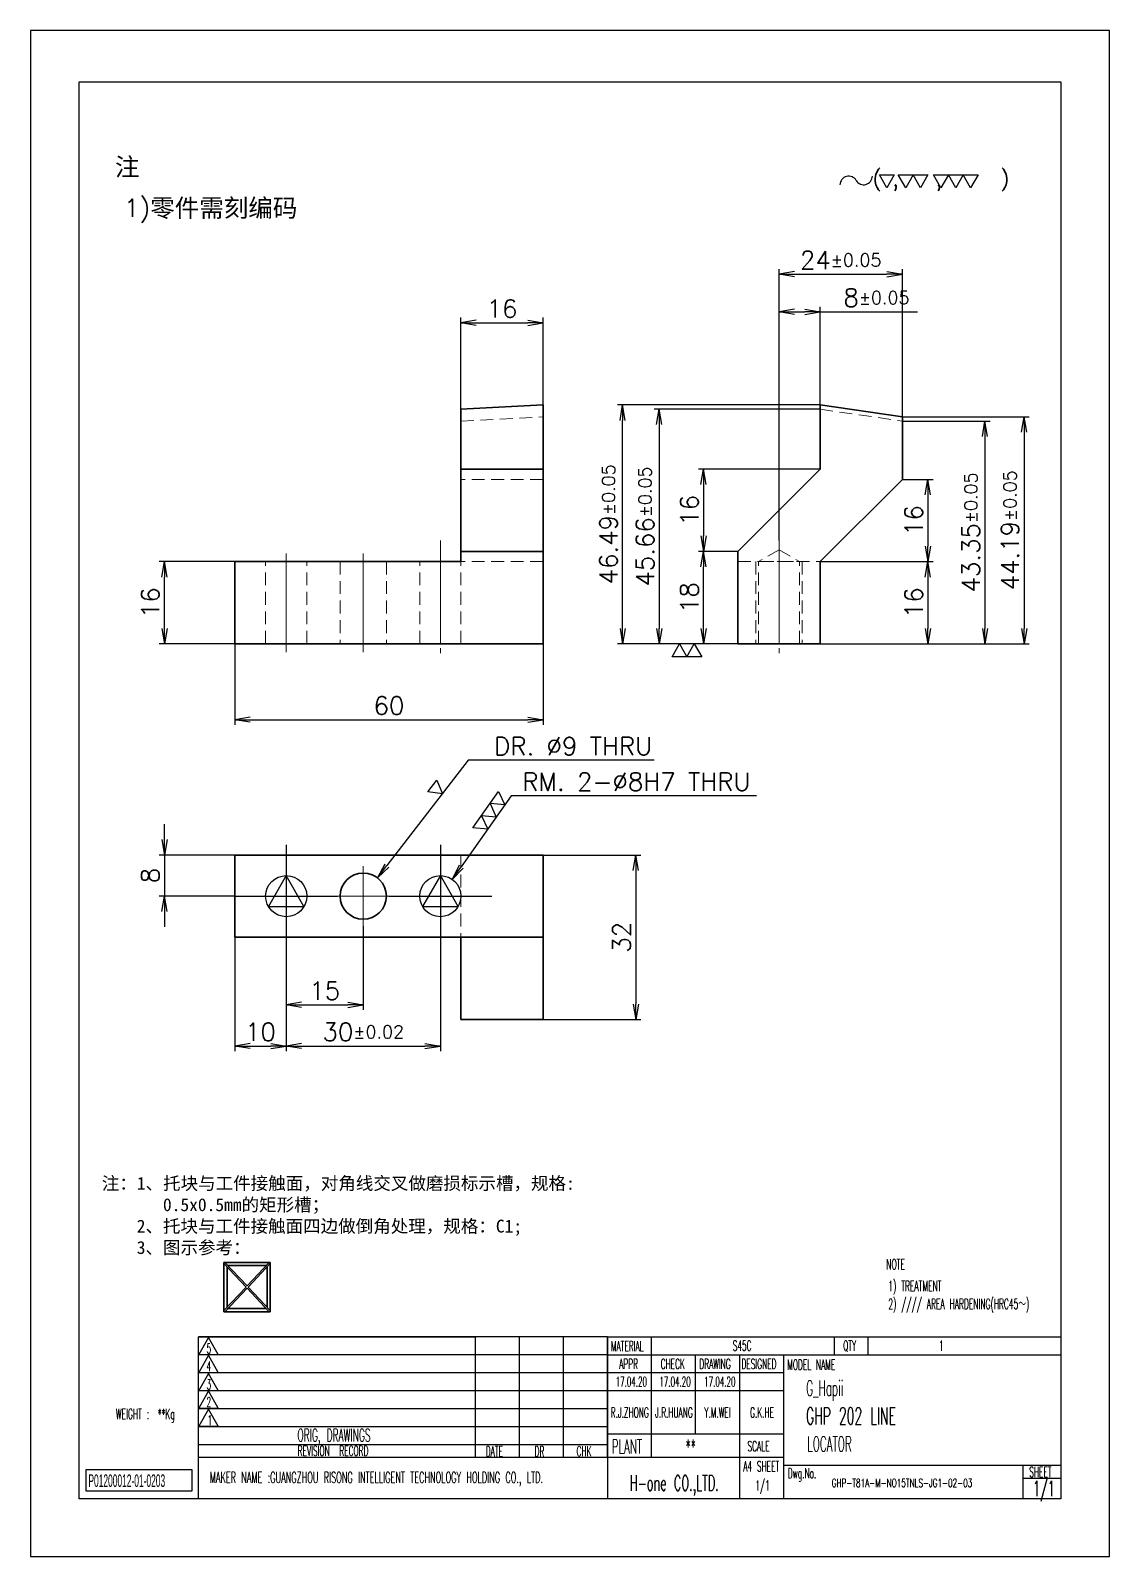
# Model space of a CAD drawing. Header units: millimetres. Extents: x 5606 to 13175, y -3239 to -2051.
# Drawn here: x 8520.1 to 8730.1, y -3239.2 to -2942.2 of the extents above; entities that cross this region are included whole.
import ezdxf
from ezdxf.enums import TextEntityAlignment as Align

# ---------------------------------------------------------------- set-up
doc = ezdxf.new("R2010")
doc.units = ezdxf.units.MM
doc.linetypes.add('CENTER-HOKUTO', pattern=[23, 20, -1, 1, -1])
doc.linetypes.add('HIDDEN-HOKUTO', pattern=[3.8, 2.5, -1.3])
for name, color, linetype, lineweight in [('\\M+195B6\\M+18E9A(TEXT)', 7, 'Continuous', 40), ('AM_7', 2, 'CENTER-HOKUTO', 30), ('AM_HID', 1, 'HIDDEN-HOKUTO', 25), ('标注线(DIM)', 3, 'Continuous', 25)]:
    doc.layers.add(name, color=color, linetype=linetype, lineweight=lineweight)
doc.layers.add('title_frame', color=7, linetype='Continuous')
doc.layers.add('word_dim', color=253, linetype='Continuous')
doc.styles.add('MX_NOTE_STANDARD', font='txt.shx', dxfattribs={"bigfont": 'bigfont.shx'})
doc.styles.get("Standard").update_dxf_attribs({"font": 'romans.shx', "bigfont": 'bigfont.shx'})
doc.dimstyles.new('RS1-1', dxfattribs={"dimtxt": 3.5, "dimasz": 3, "dimexe": 1, "dimexo": 0, "dimgap": 1, "dimtad": 3, "dimdsep": 46, "dimtxsty": 'Standard', "dimblk1": 'OPEN', "dimblk2": 'OPEN', "dimsah": 1, "dimcen": 0, "dimclrd": 256, "dimclre": 256, "dimclrt": 3, "dimazin": 2, "dimtfac": 1, "dimtmove": 0, "dimatfit": 3, "dimldrblk": 'OPEN', "dimfxl": 0, "dimtolj": 1, "dimtzin": 0, "dimarcsym": 0})

# ---------------------------------------------------------------- blocks, each defined once
blk = doc.blocks.new('A$C0CE446BE')
at = {"layer": 'title_frame'}
for p, q in [((-167.83, 0), (-167.83, 31.5)), ((-167.83, 31.5), (-113.92, 31.5)), ((-88.2, 31.5), (-167.83, 31.5)), ((-165.84, 31.38), (-167.72, 28.05)), ((-163.97, 28.05), (-165.84, 31.38)), ((-113.92, 8), (-113.92, 31.5)), ((-105.35, 8), (-105.35, 31.5)), ((-105.35, 8), (-105.35, 31.5)), ((-96.78, 8), (-96.78, 31.5)), ((-96.78, 8), (-96.78, 31.5)), ((-88.2, 8), (-88.2, 31.5)), ((-88.2, 31.5), (-88.2, 0)), ((-88.2, 31.5), (-88.2, 0)), ((-88.2, 31.5), (0, 31.5)), ((-79.62, 8), (-79.62, 31.5)), ((-44.1, 31.5), (-44.1, 28)), ((-37.53, 31.5), (-37.53, 28)), ((-113.92, 28), (-167.83, 28)), ((-88.2, 28), (-167.83, 28)), ((-167.72, 28.05), (-163.97, 28.05)), ((-165.84, 27.9), (-167.72, 24.58)), ((-163.97, 24.58), (-165.84, 27.9)), ((-88.2, 28), (0, 28)), ((-71.05, 12.6), (-71.05, 28)), ((-62.47, 0), (-62.47, 28)), ((-53.9, 0), (-53.9, 28)), ((-113.92, 24.5), (-167.83, 24.5)), ((-88.2, 24.5), (-167.83, 24.5)), ((-167.72, 24.58), (-163.97, 24.58)), ((-165.84, 24.37), (-167.72, 21.05)), ((-163.97, 21.05), (-165.84, 24.37)), ((-53.9, 24.5), (-88.2, 24.5)), ((-113.92, 21), (-167.83, 21)), ((-88.2, 21), (-167.83, 21)), ((-167.72, 21.05), (-163.97, 21.05)), ((-165.84, 20.96), (-167.72, 17.63)), ((-163.97, 17.63), (-165.84, 20.96)), ((-53.9, 21), (-88.2, 21)), ((-113.92, 17.5), (-167.83, 17.5)), ((-88.2, 17.5), (-167.83, 17.5)), ((-167.72, 17.63), (-163.97, 17.63)), ((-165.84, 17.43), (-167.72, 14.1)), ((-163.97, 14.1), (-165.84, 17.43)), ((-113.92, 14), (-167.83, 14)), ((-88.2, 14), (-167.83, 14)), ((-167.72, 14.1), (-163.97, 14.1)), ((-88.2, 12.6), (-53.9, 12.6)), ((-113.92, 10.5), (-167.83, 10.5)), ((-88.2, 10.5), (-167.83, 10.5)), ((-88.2, 8), (-167.83, 8)), ((-53.9, 8), (-88.2, 8)), ((-53.9, 6.5), (0, 6.5)), ((-7.35, 6.5), (-7.35, 0)), ((-7.35, 4), (0, 4)), ((0, 0), (-167.83, 0))]:
    blk.add_line(p, q, dxfattribs=at)
at = {"layer": 'title_frame', "color": 3, "style": 'MX_NOTE_STANDARD', "width": 0.5341}
for s, height, p in [('5', 1.92, (-166.24, 28.28)), ('MATERIAL', 1.973, (-87.53, 28.71)), ('QTY', 1.973, (-42.33, 28.8)), ('APPR', 1.973, (-85.93, 25.24)), ('CHECK', 1.973, (-77.84, 25.24)), ('DRAWING', 1.973, (-70.32, 25.24)), ('DESIGNED', 1.973, (-62.13, 25.24)), ('MODEL NAME', 1.973, (-53.2, 25.09)), ('4', 1.92, (-166.24, 24.8)), ('3', 1.92, (-166.24, 21.27)), ('2', 1.92, (-166.24, 17.86)), ('1', 1.92, (-166.04, 14.33)), ('ORIG, DRAWINGS', 2.4112, (-148.55, 11.16)), ('REVISION  RECORD', 1.9728, (-148.5, 8.32)), ('DATE', 1.973, (-111.89, 8.24)), ('DR', 1.973, (-102.39, 8.23)), ('CHK', 1.973, (-94.22, 8.27)), ('SCALE', 1.973, (-60.95, 9.22)), ('A4 SHEET', 1.973, (-61.77, 5.32)), ('MAKER NAME :GUANGZHOU RISONG INTELLIGENT TECHNOLOGY HOLDING CO., LTD.', 2.16, (-165.6, 3.07))]:
    blk.add_text(s, height=height, dxfattribs=at).set_placement(p)
blk = doc.blocks.new('A$C4356167B')
at = {"layer": 'word_dim', "ltscale": 2}
blk.add_blockref('A$C0CE446BE', (0, 0), dxfattribs=at)
at = {"layer": 'title_frame', "color": 3, "style": 'MX_NOTE_STANDARD', "width": 0.5341}
for s, height, p in [('PLANT', 2.74, (-87.36, 8.77)), ('Dwg.No.', 1.973, (-53.11, 3.98))]:
    blk.add_text(s, height=height, dxfattribs=at).set_placement(p)
blk = doc.blocks.new('A$C776344BA')
at = {"color": 7, "lineweight": 35, "ltscale": 0.4}
for p, q in [((0, 16), (0, 0)), ((15, 16), (15, 0)), ((1, 14.57), (1, 1.43)), ((14, 14.57), (14, 1.43))]:
    blk.add_line(p, q, dxfattribs=at)
at = {"color": 7, "lineweight": 35, "ltscale": 0.375}
for p, q in [((15, 16), (0, 16)), ((13.72, 15), (1.28, 15)), ((15, 0), (0, 0)), ((13.72, 1), (1.28, 1))]:
    blk.add_line(p, q, dxfattribs=at)
at = {"layer": '标注线(DIM)', "lineweight": -3}
for p, q in [((0, 15.63), (7.16, 8)), ((0.34, 16), (7.5, 8.37)), ((7.5, 8.37), (14.66, 16)), ((7.84, 8), (15, 15.63)), ((0, 0.37), (7.16, 8)), ((0.34, 0), (7.5, 7.63)), ((7.5, 7.63), (14.66, 0)), ((7.84, 8), (15, 0.37))]:
    blk.add_line(p, q, dxfattribs=at)
blk = doc.blocks.new('shiage0')
at = {"layer": 'word_dim', "color": 3, "linetype": 'Continuous'}
for centre, start, end in [((1.69, 0), 30, 180), ((4.61, 1.69), 210, 0)]:
    blk.add_arc(centre, 1.69, start, end, dxfattribs=at)
blk = doc.blocks.new('10')
at = {"layer": 'title_frame', "color": 3, "linetype": 'Continuous'}
for points in [[(9.63, 2.65), (8.18, 5.15), (11.07, 5.15)], [(13.31, 2.65), (11.86, 5.15), (17.64, 5.15), (16.2, 2.65), (14.75, 5.15)], [(20.17, 2.65), (18.73, 5.15), (27.4, 5.15), (25.95, 2.65), (24.51, 5.15), (23.06, 2.65), (21.62, 5.15)]]:
    blk.add_lwpolyline(points, close=True, dxfattribs=at)
blk.add_blockref('shiage0', (0.52, 3.24), dxfattribs=at)
blk.add_text('( ,   ,     )', height=3, dxfattribs=at).set_placement((6.84, 2.97))
blk = doc.blocks.new('_Open')
at = {"color": 0, "lineweight": -2}
for p, q in [((-1, 0.167), (0, 0)), ((-1, -0.167), (0, 0)), ((0, 0), (-1, 0))]:
    blk.add_line(p, q, dxfattribs=at)
blk = doc.blocks.new('*D73')
at = {"layer": 'DEFPOINTS', "color": 0, "linetype": 'Continuous', "ltscale": 2}
for p in [(8559.85, -3061.56), (8619.85, -3061.56), (8619.85, -3076.34)]:
    blk.add_point(p, dxfattribs=at)
at = {"layer": 'word_dim', "linetype": 'Continuous', "lineweight": -2, "ltscale": 2}
for p, q in [((8559.85, -3061.56), (8559.85, -3077.34)), ((8619.85, -3061.56), (8619.85, -3077.34)), ((8562.85, -3076.34), (8616.85, -3076.34))]:
    blk.add_line(p, q, dxfattribs=at)
at = {"layer": 'word_dim', "linetype": 'Continuous', "lineweight": -2, "ltscale": 2, "xscale": 3, "yscale": 3, "zscale": 3, "rotation": 180}
blk.add_blockref('_Open', (8559.85, -3076.34), dxfattribs=at)
at = {"layer": 'word_dim', "linetype": 'Continuous', "lineweight": -2, "ltscale": 2, "xscale": 3, "yscale": 3, "zscale": 3}
blk.add_blockref('_Open', (8619.85, -3076.34), dxfattribs=at)
at = {"layer": 'word_dim', "color": 3, "linetype": 'Continuous', "ltscale": 2, "insert": (8589.85, -3073.59), "char_height": 3.5, "attachment_point": 5}
blk.add_mtext('\\A1;60', dxfattribs=at)
blk = doc.blocks.new('*D74')
at = {"layer": 'DEFPOINTS', "color": 0, "linetype": 'Continuous', "ltscale": 2}
for p in [(8546.15, -3045.56), (8559.85, -3045.56), (8559.85, -3061.56)]:
    blk.add_point(p, dxfattribs=at)
at = {"layer": 'word_dim', "linetype": 'Continuous', "lineweight": -2, "ltscale": 2}
for p, q in [((8559.85, -3045.56), (8545.15, -3045.56)), ((8546.15, -3058.56), (8546.15, -3048.56)), ((8559.85, -3061.56), (8545.15, -3061.56))]:
    blk.add_line(p, q, dxfattribs=at)
at = {"layer": 'word_dim', "linetype": 'Continuous', "lineweight": -2, "ltscale": 2, "xscale": 3, "yscale": 3, "zscale": 3}
for p, rotation in [((8546.15, -3045.56), 90), ((8546.15, -3061.56), 270)]:
    blk.add_blockref('_Open', p, dxfattribs=dict(at, rotation=rotation))
at = {"layer": 'word_dim', "color": 3, "linetype": 'Continuous', "ltscale": 2, "insert": (8543.4, -3053.56), "char_height": 3.5, "attachment_point": 5, "rotation": 90}
blk.add_mtext('\\A1;16', dxfattribs=at)
blk = doc.blocks.new('*D75')
at = {"layer": 'DEFPOINTS', "color": 0, "linetype": 'Continuous', "ltscale": 2}
for p in [(8619.85, -2999.08), (8603.85, -3021.73), (8619.85, -3021.73)]:
    blk.add_point(p, dxfattribs=at)
at = {"layer": 'word_dim', "linetype": 'Continuous', "lineweight": -2, "ltscale": 2}
for p, q in [((8603.85, -3021.73), (8603.85, -2998.08)), ((8606.85, -2999.08), (8616.85, -2999.08)), ((8619.85, -3021.73), (8619.85, -2998.08))]:
    blk.add_line(p, q, dxfattribs=at)
at = {"layer": 'word_dim', "linetype": 'Continuous', "lineweight": -2, "ltscale": 2, "xscale": 3, "yscale": 3, "zscale": 3, "rotation": 180}
blk.add_blockref('_Open', (8603.85, -2999.08), dxfattribs=at)
at = {"layer": 'word_dim', "linetype": 'Continuous', "lineweight": -2, "ltscale": 2, "xscale": 3, "yscale": 3, "zscale": 3}
blk.add_blockref('_Open', (8619.85, -2999.08), dxfattribs=at)
at = {"layer": 'word_dim', "color": 3, "linetype": 'Continuous', "ltscale": 2, "insert": (8611.85, -2996.33), "char_height": 3.5, "attachment_point": 5}
blk.add_mtext('\\A1;16', dxfattribs=at)
blk = doc.blocks.new('*D76')
at = {"layer": 'DEFPOINTS', "color": 0, "linetype": 'Continuous', "ltscale": 2}
for p in [(8651.06, -3043.56), (8657.77, -3043.56), (8657.77, -3061.56)]:
    blk.add_point(p, dxfattribs=at)
at = {"layer": 'word_dim', "linetype": 'Continuous', "lineweight": -2, "ltscale": 2}
for p, q in [((8657.77, -3043.56), (8650.06, -3043.56)), ((8651.06, -3058.56), (8651.06, -3046.56)), ((8657.77, -3061.56), (8650.06, -3061.56))]:
    blk.add_line(p, q, dxfattribs=at)
at = {"layer": 'word_dim', "linetype": 'Continuous', "lineweight": -2, "ltscale": 2, "xscale": 3, "yscale": 3, "zscale": 3}
for p, rotation in [((8651.06, -3043.56), 90), ((8651.06, -3061.56), 270)]:
    blk.add_blockref('_Open', p, dxfattribs=dict(at, rotation=rotation))
at = {"layer": 'word_dim', "color": 3, "linetype": 'Continuous', "ltscale": 2, "insert": (8648.31, -3052.56), "char_height": 3.5, "attachment_point": 5, "rotation": 90}
blk.add_mtext('\\A1;18', dxfattribs=at)
blk = doc.blocks.new('*D77')
at = {"layer": 'DEFPOINTS', "color": 0, "linetype": 'Continuous', "ltscale": 2}
for p in [(8635.33, -3015.07), (8673.77, -3015.07), (8657.77, -3061.56)]:
    blk.add_point(p, dxfattribs=at)
at = {"layer": 'word_dim', "linetype": 'Continuous', "lineweight": -2, "ltscale": 2}
for p, q in [((8673.77, -3015.07), (8634.33, -3015.07)), ((8635.33, -3058.56), (8635.33, -3018.07)), ((8657.77, -3061.56), (8634.33, -3061.56))]:
    blk.add_line(p, q, dxfattribs=at)
at = {"layer": 'word_dim', "linetype": 'Continuous', "lineweight": -2, "ltscale": 2, "xscale": 3, "yscale": 3, "zscale": 3}
for p, rotation in [((8635.33, -3015.07), 90), ((8635.33, -3061.56), 270)]:
    blk.add_blockref('_Open', p, dxfattribs=dict(at, rotation=rotation))
at = {"layer": 'word_dim', "color": 3, "linetype": 'Continuous', "ltscale": 2, "insert": (8632.58, -3038.31), "char_height": 3.5, "attachment_point": 5, "rotation": 90}
blk.add_mtext('\\A1;46.49{\\H0.715x;%%p0.05}', dxfattribs=at)
blk = doc.blocks.new('*D78')
at = {"layer": 'DEFPOINTS', "color": 0, "linetype": 'Continuous', "ltscale": 2}
for p in [(8689.77, -3017.37), (8673.77, -3061.56), (8713.47, -3061.56)]:
    blk.add_point(p, dxfattribs=at)
at = {"layer": 'word_dim', "linetype": 'Continuous', "lineweight": -2, "ltscale": 2}
for p, q in [((8689.77, -3017.37), (8714.47, -3017.37)), ((8713.47, -3020.37), (8713.47, -3058.56)), ((8673.77, -3061.56), (8714.47, -3061.56))]:
    blk.add_line(p, q, dxfattribs=at)
at = {"layer": 'word_dim', "linetype": 'Continuous', "lineweight": -2, "ltscale": 2, "xscale": 3, "yscale": 3, "zscale": 3}
for p, rotation in [((8713.47, -3017.37), 90), ((8713.47, -3061.56), 270)]:
    blk.add_blockref('_Open', p, dxfattribs=dict(at, rotation=rotation))
at = {"layer": 'word_dim', "color": 3, "linetype": 'Continuous', "ltscale": 2, "insert": (8710.72, -3039.47), "char_height": 3.5, "attachment_point": 5, "rotation": 90}
blk.add_mtext('\\A1;44.19{\\H0.715x;%%p0.05}', dxfattribs=at)
blk = doc.blocks.new('*D79')
at = {"layer": 'DEFPOINTS', "color": 0, "linetype": 'Continuous', "ltscale": 2}
for p in [(8689.77, -3018.21), (8673.77, -3061.56), (8705.85, -3061.56)]:
    blk.add_point(p, dxfattribs=at)
at = {"layer": 'word_dim', "linetype": 'Continuous', "lineweight": -2, "ltscale": 2}
for p, q in [((8689.77, -3018.21), (8706.85, -3018.21)), ((8705.85, -3021.21), (8705.85, -3058.56)), ((8673.77, -3061.56), (8706.85, -3061.56))]:
    blk.add_line(p, q, dxfattribs=at)
at = {"layer": 'word_dim', "linetype": 'Continuous', "lineweight": -2, "ltscale": 2, "xscale": 3, "yscale": 3, "zscale": 3}
for p, rotation in [((8705.85, -3018.21), 90), ((8705.85, -3061.56), 270)]:
    blk.add_blockref('_Open', p, dxfattribs=dict(at, rotation=rotation))
at = {"layer": 'word_dim', "color": 3, "linetype": 'Continuous', "ltscale": 2, "insert": (8703.1, -3039.89), "char_height": 3.5, "attachment_point": 5, "rotation": 90}
blk.add_mtext('\\A1;43.35{\\H0.715x;%%p0.05}', dxfattribs=at)
blk = doc.blocks.new('*D80')
at = {"layer": 'DEFPOINTS', "color": 0, "linetype": 'Continuous', "ltscale": 2}
for p in [(8689.77, -3029.56), (8673.77, -3045.56), (8694.74, -3045.56)]:
    blk.add_point(p, dxfattribs=at)
at = {"layer": 'word_dim', "linetype": 'Continuous', "lineweight": -2, "ltscale": 2}
for p, q in [((8689.77, -3029.56), (8695.74, -3029.56)), ((8694.74, -3032.56), (8694.74, -3042.56)), ((8673.77, -3045.56), (8695.74, -3045.56))]:
    blk.add_line(p, q, dxfattribs=at)
at = {"layer": 'word_dim', "linetype": 'Continuous', "lineweight": -2, "ltscale": 2, "xscale": 3, "yscale": 3, "zscale": 3}
for p, rotation in [((8694.74, -3029.56), 90), ((8694.74, -3045.56), 270)]:
    blk.add_blockref('_Open', p, dxfattribs=dict(at, rotation=rotation))
at = {"layer": 'word_dim', "color": 3, "linetype": 'Continuous', "ltscale": 2, "insert": (8691.99, -3037.56), "char_height": 3.5, "attachment_point": 5, "rotation": 90}
blk.add_mtext('\\A1;16', dxfattribs=at)
blk = doc.blocks.new('*D81')
at = {"layer": 'DEFPOINTS', "color": 0, "linetype": 'Continuous', "ltscale": 2}
for p in [(8673.77, -3045.56), (8673.77, -3061.56), (8694.74, -3061.56)]:
    blk.add_point(p, dxfattribs=at)
at = {"layer": 'word_dim', "linetype": 'Continuous', "lineweight": -2, "ltscale": 2}
for p, q in [((8673.77, -3045.56), (8695.74, -3045.56)), ((8694.74, -3048.56), (8694.74, -3058.56)), ((8673.77, -3061.56), (8695.74, -3061.56))]:
    blk.add_line(p, q, dxfattribs=at)
at = {"layer": 'word_dim', "linetype": 'Continuous', "lineweight": -2, "ltscale": 2, "xscale": 3, "yscale": 3, "zscale": 3}
for p, rotation in [((8694.74, -3045.56), 90), ((8694.74, -3061.56), 270)]:
    blk.add_blockref('_Open', p, dxfattribs=dict(at, rotation=rotation))
at = {"layer": 'word_dim', "color": 3, "linetype": 'Continuous', "ltscale": 2, "insert": (8691.99, -3053.56), "char_height": 3.5, "attachment_point": 5, "rotation": 90}
blk.add_mtext('\\A1;16', dxfattribs=at)
blk = doc.blocks.new('*D82')
at = {"layer": 'DEFPOINTS', "color": 0, "linetype": 'Continuous', "ltscale": 2}
for p in [(8673.77, -3027.56), (8651.06, -3043.56), (8657.77, -3043.56)]:
    blk.add_point(p, dxfattribs=at)
at = {"layer": 'word_dim', "linetype": 'Continuous', "lineweight": -2, "ltscale": 2}
for p, q in [((8673.77, -3027.56), (8650.06, -3027.56)), ((8651.06, -3030.56), (8651.06, -3040.56)), ((8657.77, -3043.56), (8650.06, -3043.56))]:
    blk.add_line(p, q, dxfattribs=at)
at = {"layer": 'word_dim', "linetype": 'Continuous', "lineweight": -2, "ltscale": 2, "xscale": 3, "yscale": 3, "zscale": 3}
for p, rotation in [((8651.06, -3027.56), 90), ((8651.06, -3043.56), 270)]:
    blk.add_blockref('_Open', p, dxfattribs=dict(at, rotation=rotation))
at = {"layer": 'word_dim', "color": 3, "linetype": 'Continuous', "ltscale": 2, "insert": (8648.31, -3035.56), "char_height": 3.5, "attachment_point": 5, "rotation": 90}
blk.add_mtext('\\A1;16', dxfattribs=at)
blk = doc.blocks.new('*D83')
at = {"layer": 'DEFPOINTS', "color": 0, "linetype": 'Continuous', "ltscale": 2}
for p in [(8673.77, -2996.94), (8673.77, -3015.07), (8665.77, -3041.42)]:
    blk.add_point(p, dxfattribs=at)
at = {"layer": 'word_dim', "linetype": 'Continuous', "lineweight": -2, "ltscale": 2}
for p, q in [((8665.77, -3041.42), (8665.77, -2995.94)), ((8673.77, -3015.07), (8673.77, -2995.94)), ((8668.77, -2996.94), (8670.77, -2996.94)), ((8673.77, -2996.94), (8692.69, -2996.94))]:
    blk.add_line(p, q, dxfattribs=at)
at = {"layer": 'word_dim', "linetype": 'Continuous', "lineweight": -2, "ltscale": 2, "xscale": 3, "yscale": 3, "zscale": 3, "rotation": 180}
blk.add_blockref('_Open', (8665.77, -2996.94), dxfattribs=at)
at = {"layer": 'word_dim', "linetype": 'Continuous', "lineweight": -2, "ltscale": 2, "xscale": 3, "yscale": 3, "zscale": 3}
blk.add_blockref('_Open', (8673.77, -2996.94), dxfattribs=at)
at = {"layer": 'word_dim', "color": 3, "linetype": 'Continuous', "ltscale": 2, "insert": (8684.73, -2994.19), "char_height": 3.5, "attachment_point": 5}
blk.add_mtext('\\A1;8{\\H0.715x;%%p0.05}', dxfattribs=at)
blk = doc.blocks.new('*D84')
at = {"layer": 'DEFPOINTS', "color": 0, "linetype": 'Continuous', "ltscale": 2}
for p in [(8689.77, -2989.62), (8689.77, -3017.37), (8665.77, -3041.42)]:
    blk.add_point(p, dxfattribs=at)
at = {"layer": 'word_dim', "linetype": 'Continuous', "lineweight": -2, "ltscale": 2}
for p, q in [((8665.77, -3041.42), (8665.77, -2988.62)), ((8668.77, -2989.62), (8686.77, -2989.62)), ((8689.77, -3017.37), (8689.77, -2988.62))]:
    blk.add_line(p, q, dxfattribs=at)
at = {"layer": 'word_dim', "linetype": 'Continuous', "lineweight": -2, "ltscale": 2, "xscale": 3, "yscale": 3, "zscale": 3, "rotation": 180}
blk.add_blockref('_Open', (8665.77, -2989.62), dxfattribs=at)
at = {"layer": 'word_dim', "linetype": 'Continuous', "lineweight": -2, "ltscale": 2, "xscale": 3, "yscale": 3, "zscale": 3}
blk.add_blockref('_Open', (8689.77, -2989.62), dxfattribs=at)
at = {"layer": 'word_dim', "color": 3, "linetype": 'Continuous', "ltscale": 2, "insert": (8677.77, -2986.87), "char_height": 3.5, "attachment_point": 5}
blk.add_mtext('\\A1;24{\\H0.715x;%%p0.05}', dxfattribs=at)
blk = doc.blocks.new('*D85')
at = {"layer": 'DEFPOINTS', "color": 0, "linetype": 'Continuous', "ltscale": 2}
for p in [(8673.77, -3015.9), (8642.44, -3061.56), (8657.77, -3061.56)]:
    blk.add_point(p, dxfattribs=at)
at = {"layer": 'word_dim', "linetype": 'Continuous', "lineweight": -2, "ltscale": 2}
for p, q in [((8673.77, -3015.9), (8641.44, -3015.9)), ((8642.44, -3018.9), (8642.44, -3058.56)), ((8657.77, -3061.56), (8641.44, -3061.56))]:
    blk.add_line(p, q, dxfattribs=at)
at = {"layer": 'word_dim', "linetype": 'Continuous', "lineweight": -2, "ltscale": 2, "xscale": 3, "yscale": 3, "zscale": 3}
for p, rotation in [((8642.44, -3015.9), 90), ((8642.44, -3061.56), 270)]:
    blk.add_blockref('_Open', p, dxfattribs=dict(at, rotation=rotation))
at = {"layer": 'word_dim', "color": 3, "linetype": 'Continuous', "ltscale": 2, "insert": (8639.69, -3038.73), "char_height": 3.5, "attachment_point": 5, "rotation": 90}
blk.add_mtext('\\A1;45.66{\\H0.715x;%%p0.05}', dxfattribs=at)
blk = doc.blocks.new('MARK_8PIN')
at = {"color": 3, "linetype": 'Continuous'}
blk.add_lwpolyline([(0, 4), (-3.46, -2), (3.46, -2)], close=True, dxfattribs=at)
blk.add_circle((0, 0), 4, dxfattribs=at)
blk = doc.blocks.new('MARK_CENTER')
at = {"color": 2, "linetype": 'CENTER-HOKUTO'}
for p, q in [((0, 10), (0, -10)), ((-10, 0), (10, 0))]:
    blk.add_line(p, q, dxfattribs=at)
blk = doc.blocks.new('*D86')
at = {"layer": 'DEFPOINTS', "color": 0, "linetype": 'Continuous', "ltscale": 2}
for p in [(8559.85, -3102.67), (8546.15, -3110.67), (8559.85, -3110.67)]:
    blk.add_point(p, dxfattribs=at)
at = {"layer": 'word_dim', "linetype": 'Continuous', "lineweight": -2, "ltscale": 2}
for p, q in [((8546.15, -3099.67), (8546.15, -3096.67)), ((8559.85, -3102.67), (8545.15, -3102.67)), ((8546.15, -3102.67), (8546.15, -3110.67)), ((8559.85, -3110.67), (8545.15, -3110.67)), ((8546.15, -3113.67), (8546.15, -3116.67))]:
    blk.add_line(p, q, dxfattribs=at)
at = {"layer": 'word_dim', "linetype": 'Continuous', "lineweight": -2, "ltscale": 2, "xscale": 3, "yscale": 3, "zscale": 3}
for p, rotation in [((8546.15, -3102.67), 270), ((8546.15, -3110.67), 90)]:
    blk.add_blockref('_Open', p, dxfattribs=dict(at, rotation=rotation))
at = {"layer": 'word_dim', "color": 3, "linetype": 'Continuous', "ltscale": 2, "insert": (8543.4, -3106.67), "char_height": 3.5, "attachment_point": 5, "rotation": 90}
blk.add_mtext('\\A1;8', dxfattribs=at)
blk = doc.blocks.new('*D87')
at = {"layer": 'DEFPOINTS', "color": 0, "linetype": 'Continuous', "ltscale": 2}
for p in [(8559.85, -3118.67), (8569.85, -3120.67), (8569.85, -3139.84)]:
    blk.add_point(p, dxfattribs=at)
at = {"layer": 'word_dim', "linetype": 'Continuous', "lineweight": -2, "ltscale": 2}
for p, q in [((8559.85, -3118.67), (8559.85, -3140.84)), ((8569.85, -3120.67), (8569.85, -3140.84)), ((8562.85, -3139.84), (8566.85, -3139.84))]:
    blk.add_line(p, q, dxfattribs=at)
at = {"layer": 'word_dim', "linetype": 'Continuous', "lineweight": -2, "ltscale": 2, "xscale": 3, "yscale": 3, "zscale": 3, "rotation": 180}
blk.add_blockref('_Open', (8559.85, -3139.84), dxfattribs=at)
at = {"layer": 'word_dim', "linetype": 'Continuous', "lineweight": -2, "ltscale": 2, "xscale": 3, "yscale": 3, "zscale": 3}
blk.add_blockref('_Open', (8569.85, -3139.84), dxfattribs=at)
at = {"layer": 'word_dim', "color": 3, "linetype": 'Continuous', "ltscale": 2, "insert": (8564.85, -3137.09), "char_height": 3.5, "attachment_point": 5}
blk.add_mtext('\\A1;10', dxfattribs=at)
blk = doc.blocks.new('*D88')
at = {"layer": 'DEFPOINTS', "color": 0, "linetype": 'Continuous', "ltscale": 2}
for p in [(8569.85, -3120.67), (8599.85, -3120.67), (8599.85, -3139.84)]:
    blk.add_point(p, dxfattribs=at)
at = {"layer": 'word_dim', "linetype": 'Continuous', "lineweight": -2, "ltscale": 2}
for p, q in [((8569.85, -3120.67), (8569.85, -3140.84)), ((8599.85, -3120.67), (8599.85, -3140.84)), ((8572.85, -3139.84), (8596.85, -3139.84))]:
    blk.add_line(p, q, dxfattribs=at)
at = {"layer": 'word_dim', "linetype": 'Continuous', "lineweight": -2, "ltscale": 2, "xscale": 3, "yscale": 3, "zscale": 3, "rotation": 180}
blk.add_blockref('_Open', (8569.85, -3139.84), dxfattribs=at)
at = {"layer": 'word_dim', "linetype": 'Continuous', "lineweight": -2, "ltscale": 2, "xscale": 3, "yscale": 3, "zscale": 3}
blk.add_blockref('_Open', (8599.85, -3139.84), dxfattribs=at)
at = {"layer": 'word_dim', "color": 3, "linetype": 'Continuous', "ltscale": 2, "insert": (8584.85, -3137.09), "char_height": 3.5, "attachment_point": 5}
blk.add_mtext('\\A1;30{\\H0.715x;%%p0.02}', dxfattribs=at)
blk = doc.blocks.new('*D89')
at = {"layer": 'DEFPOINTS', "color": 0, "linetype": 'Continuous', "ltscale": 2}
for p in [(8584.85, -3116.52), (8569.85, -3120.67), (8584.85, -3131.82)]:
    blk.add_point(p, dxfattribs=at)
at = {"layer": 'word_dim', "linetype": 'Continuous', "lineweight": -2, "ltscale": 2}
for p, q in [((8584.85, -3116.52), (8584.85, -3132.82)), ((8569.85, -3120.67), (8569.85, -3132.82)), ((8572.85, -3131.82), (8581.85, -3131.82))]:
    blk.add_line(p, q, dxfattribs=at)
at = {"layer": 'word_dim', "linetype": 'Continuous', "lineweight": -2, "ltscale": 2, "xscale": 3, "yscale": 3, "zscale": 3, "rotation": 180}
blk.add_blockref('_Open', (8569.85, -3131.82), dxfattribs=at)
at = {"layer": 'word_dim', "linetype": 'Continuous', "lineweight": -2, "ltscale": 2, "xscale": 3, "yscale": 3, "zscale": 3}
blk.add_blockref('_Open', (8584.85, -3131.82), dxfattribs=at)
at = {"layer": 'word_dim', "color": 3, "linetype": 'Continuous', "ltscale": 2, "insert": (8577.35, -3129.07), "char_height": 3.5, "attachment_point": 5}
blk.add_mtext('\\A1;15', dxfattribs=at)
blk = doc.blocks.new('*D90')
at = {"layer": 'DEFPOINTS', "color": 0, "linetype": 'Continuous', "ltscale": 2}
for p in [(8602.16, -3107.4), (8597.54, -3113.94)]:
    blk.add_point(p, dxfattribs=at)
at = {"layer": 'word_dim', "linetype": 'Continuous', "lineweight": -2, "ltscale": 2}
for p, q in [((8613.65, -3091.15), (8603.89, -3104.95)), ((8661.35, -3091.15), (8613.65, -3091.15))]:
    blk.add_line(p, q, dxfattribs=at)
at = {"layer": 'word_dim', "linetype": 'Continuous', "lineweight": -2, "ltscale": 2, "xscale": 3, "yscale": 3, "zscale": 3, "rotation": 234.7354099929722}
blk.add_blockref('_Open', (8602.16, -3107.4), dxfattribs=at)
at = {"layer": 'word_dim', "color": 3, "linetype": 'Continuous', "ltscale": 2, "insert": (8638, -3088.4), "char_height": 3.5, "attachment_point": 5}
blk.add_mtext('\\A1;RM. 2-∅8H7 THRU', dxfattribs=at)
blk = doc.blocks.new('shiage3')
at = {"layer": 'word_dim', "color": 3, "linetype": 'Continuous'}
for p, q in [((-1.44, 2.5), (7.22, 2.5)), ((0, 0), (-1.44, 2.5)), ((1.44, 2.5), (0, 0)), ((2.89, 0), (1.44, 2.5)), ((4.33, 2.5), (2.89, 0)), ((5.77, 0), (4.33, 2.5)), ((7.22, 2.5), (5.77, 0))]:
    blk.add_line(p, q, dxfattribs=at)
blk = doc.blocks.new('*D91')
at = {"layer": 'DEFPOINTS', "color": 0, "linetype": 'Continuous', "ltscale": 2}
for p in [(8587.6, -3107.11), (8582.1, -3114.23)]:
    blk.add_point(p, dxfattribs=at)
at = {"layer": 'word_dim', "linetype": 'Continuous', "lineweight": -2, "ltscale": 2}
for p, q in [((8605.27, -3084.23), (8589.43, -3104.73)), ((8641.47, -3084.23), (8605.27, -3084.23))]:
    blk.add_line(p, q, dxfattribs=at)
at = {"layer": 'word_dim', "linetype": 'Continuous', "lineweight": -2, "ltscale": 2, "xscale": 3, "yscale": 3, "zscale": 3, "rotation": 232.3198130646831}
blk.add_blockref('_Open', (8587.6, -3107.11), dxfattribs=at)
at = {"layer": 'word_dim', "color": 3, "linetype": 'Continuous', "ltscale": 2, "insert": (8625.7, -3081.48), "char_height": 3.5, "attachment_point": 5}
blk.add_mtext('\\A1;DR. ∅9 THRU', dxfattribs=at)
blk = doc.blocks.new('shiage1')
at = {"layer": 'word_dim', "color": 3, "linetype": 'Continuous'}
for p, q in [((0, 0), (-1.44, 2.5)), ((-1.44, 2.5), (1.44, 2.5)), ((1.44, 2.5), (0, 0))]:
    blk.add_line(p, q, dxfattribs=at)
blk = doc.blocks.new('*D92')
at = {"layer": 'DEFPOINTS', "color": 0, "linetype": 'Continuous', "ltscale": 2}
for p in [(8618.77, -3102.67), (8611.85, -3134.67), (8637.88, -3134.67)]:
    blk.add_point(p, dxfattribs=at)
at = {"layer": 'word_dim', "linetype": 'Continuous', "lineweight": -2, "ltscale": 2}
for p, q in [((8618.77, -3102.67), (8638.88, -3102.67)), ((8637.88, -3105.67), (8637.88, -3131.67)), ((8611.85, -3134.67), (8638.88, -3134.67))]:
    blk.add_line(p, q, dxfattribs=at)
at = {"layer": 'word_dim', "linetype": 'Continuous', "lineweight": -2, "ltscale": 2, "xscale": 3, "yscale": 3, "zscale": 3}
for p, rotation in [((8637.88, -3102.67), 90), ((8637.88, -3134.67), 270)]:
    blk.add_blockref('_Open', p, dxfattribs=dict(at, rotation=rotation))
at = {"layer": 'word_dim', "color": 3, "linetype": 'Continuous', "ltscale": 2, "insert": (8635.13, -3118.67), "char_height": 3.5, "attachment_point": 5, "rotation": 90}
blk.add_mtext('\\A1;32', dxfattribs=at)

msp = doc.modelspace()

# ---------------------------------------------------------------- linework, layer by layer
at = {"color": 7, "lineweight": 35, "ltscale": 0.400549}
msp.add_line((8619.847, -3015.066), (8603.847, -3015.904), dxfattribs=at)
at = {"color": 7, "lineweight": 35, "ltscale": 0.291437}
msp.add_line((8603.847, -3027.562), (8603.847, -3015.904), dxfattribs=at)
at = {"color": 7, "lineweight": 35, "ltscale": 0.312399}
for p, q in [((8619.847, -3015.066), (8619.847, -3027.562)), ((8673.773, -3015.066), (8673.773, -3027.562))]:
    msp.add_line(p, q, dxfattribs=at)
at = {"color": 7, "lineweight": 35, "ltscale": 0.404132}
msp.add_line((8673.773, -3015.066), (8689.773, -3017.371), dxfattribs=at)
at = {"color": 7, "lineweight": 35, "ltscale": 0.304759}
msp.add_line((8689.773, -3029.562), (8689.773, -3017.371), dxfattribs=at)
at = {"color": 7, "lineweight": 35, "ltscale": 0.4}
for p, q in [((8603.847, -3043.562), (8603.847, -3027.562)), ((8619.847, -3027.562), (8603.847, -3027.562)), ((8619.847, -3043.562), (8619.847, -3027.562)), ((8619.847, -3043.562), (8603.847, -3043.562)), ((8559.847, -3061.56), (8559.847, -3045.56)), ((8657.773, -3061.56), (8673.773, -3061.56)), ((8559.847, -3118.67), (8559.847, -3102.67)), ((8619.847, -3102.67), (8619.847, -3118.67)), ((8603.847, -3118.67), (8603.847, -3134.67)), ((8619.847, -3134.67), (8619.847, -3118.67)), ((8619.847, -3134.67), (8603.847, -3134.67))]:
    msp.add_line(p, q, dxfattribs=at)
at = {"color": 7, "lineweight": 35}
for p, q in [((8657.773, -3043.562), (8673.773, -3027.562)), ((8689.773, -3029.562), (8673.773, -3045.562)), ((8559.847, -3045.56), (8603.847, -3045.56)), ((8619.847, -3061.56), (8559.847, -3061.56)), ((8619.847, -3102.67), (8559.847, -3102.67)), ((8559.847, -3118.67), (8619.847, -3118.67))]:
    msp.add_line(p, q, dxfattribs=at)
at = {"color": 7, "lineweight": 35, "ltscale": 0.04996}
msp.add_line((8603.847, -3045.56), (8603.847, -3043.562), dxfattribs=at)
at = {"color": 7, "lineweight": 35, "ltscale": 0.44996}
for p, q in [((8619.847, -3061.56), (8619.847, -3043.562)), ((8657.773, -3061.56), (8657.773, -3043.562))]:
    msp.add_line(p, q, dxfattribs=at)
at = {"color": 7, "lineweight": 35, "ltscale": 0.39996}
msp.add_line((8673.773, -3061.56), (8673.773, -3045.562), dxfattribs=at)
at = {"color": 7, "lineweight": 35}
msp.add_circle((8584.847, -3110.67), 4.5, dxfattribs=at)
at = {"layer": 'AM_7', "color": 2, "lineweight": 13}
for p, q in [((8569.847, -3063.16), (8569.847, -3043.96)), ((8584.847, -3043.96), (8584.847, -3063.161)), ((8599.847, -3041.42), (8599.847, -3063.391)), ((8665.773, -3041.42), (8665.773, -3063.392)), ((8584.847, -3104.82), (8584.847, -3116.52)), ((8590.697, -3110.67), (8578.997, -3110.67))]:
    msp.add_line(p, q, dxfattribs=at)
at = {"layer": 'AM_HID', "color": 1, "lineweight": 13}
for p, q in [((8603.847, -3018.21), (8619.847, -3017.371)), ((8673.773, -3015.904), (8689.773, -3018.21)), ((8619.847, -3029.562), (8603.847, -3029.562)), ((8665.773, -3043.251), (8661.773, -3045.56)), ((8665.773, -3043.251), (8669.773, -3045.56)), ((8565.847, -3061.56), (8565.847, -3045.56)), ((8573.847, -3061.56), (8573.847, -3045.56)), ((8580.347, -3045.56), (8580.347, -3061.56)), ((8589.347, -3045.56), (8589.347, -3061.56)), ((8595.847, -3045.56), (8601.765, -3045.56)), ((8595.847, -3061.56), (8595.847, -3045.56)), ((8597.93, -3045.56), (8603.847, -3045.56)), ((8603.847, -3045.56), (8603.847, -3045.562)), ((8603.847, -3061.56), (8603.847, -3045.56)), ((8619.847, -3045.562), (8603.847, -3045.562)), ((8657.773, -3045.56), (8673.773, -3045.56)), ((8661.273, -3045.56), (8661.273, -3061.56)), ((8661.773, -3045.56), (8669.284, -3045.56)), ((8661.773, -3061.56), (8661.773, -3045.56)), ((8661.773, -3061.56), (8661.773, -3045.56)), ((8662.263, -3045.56), (8669.773, -3045.56)), ((8669.773, -3061.56), (8669.773, -3045.56)), ((8669.773, -3061.56), (8669.773, -3045.56)), ((8670.273, -3045.56), (8670.273, -3061.56)), ((8673.773, -3045.56), (8673.773, -3045.562)), ((8603.847, -3102.67), (8603.847, -3118.67))]:
    msp.add_line(p, q, dxfattribs=at)
at = {"layer": 'title_frame'}
for p, q in [((8529.581, -2952.193), (8720.581, -2952.193)), ((8529.581, -3227.943), (8529.581, -2952.193)), ((8534.581, -2952.193), (8720.581, -2952.193)), ((8720.581, -2952.193), (8720.581, -3227.943)), ((8632.381, -3196.443), (8632.381, -3199.943)), ((8530.935, -3222.253), (8551.463, -3222.253)), ((8530.935, -3226.454), (8530.935, -3222.253)), ((8551.463, -3222.253), (8551.463, -3226.454)), ((8720.581, -3227.943), (8529.581, -3227.943)), ((8551.463, -3226.454), (8530.935, -3226.454)), ((8720.581, -3227.943), (8666.681, -3227.943)), ((8720.581, -3227.943), (8666.681, -3227.943))]:
    msp.add_line(p, q, dxfattribs=at)
at = {"layer": 'title_frame', "color": 4}
msp.add_lwpolyline([(8520.081, -3239.193), (8730.081, -3239.193), (8730.081, -2942.193), (8520.081, -2942.193)], close=True, dxfattribs=at)
at = {"layer": 'word_dim', "color": 3, "linetype": 'Continuous', "ltscale": 2}
msp.add_lwpolyline([(8649.279, -3061.56), (8650.724, -3064.063), (8644.944, -3064.063), (8646.389, -3061.56), (8647.834, -3064.063)], close=True, dxfattribs=at)

# ---------------------------------------------------------------- block references
at = {"layer": 'word_dim', "linetype": 'Continuous', "ltscale": 2}
msp.add_blockref('10', (8677.111, -2975.458), dxfattribs=at)
at = {"layer": 'word_dim', "color": 3, "linetype": 'Continuous', "ltscale": 2}
for name, p, rotation in [('shiage1', (8600.239, -3090.741), 52.31981306468011), ('shiage3', (8609.06, -3097.642), 54.7354099929743)]:
    msp.add_blockref(name, p, dxfattribs=dict(at, rotation=rotation))
at = {"layer": 'word_dim', "color": 3, "linetype": 'CENTER-HOKUTO', "ltscale": 2}
for p in [(8569.847, -3110.67), (8599.847, -3110.67)]:
    msp.add_blockref('MARK_CENTER', p, dxfattribs=at)
at = {"layer": 'word_dim', "color": 3, "linetype": 'Continuous', "ltscale": 2}
for p in [(8569.847, -3110.67), (8599.847, -3110.67)]:
    msp.add_blockref('MARK_8PIN', p, dxfattribs=at)
at = {"layer": 'word_dim', "ltscale": 2}
msp.add_blockref('A$C4356167B', (8720.581, -3227.943), dxfattribs=at)
at = {"layer": '标注线(DIM)', "lineweight": -3, "xscale": 0.5999999999994543, "yscale": 0.6000000000003638, "zscale": 0.6}
msp.add_blockref('A$C776344BA', (8557.726, -3191.545), dxfattribs=at)

# ---------------------------------------------------------------- texts
at = {"ltscale": 2, "char_height": 3.5, "attachment_point": 1}
for s, insert, width in [('{\\fSimSun|b0|i0|c134|p2;\\C3;注}', (8536.522, -2966.986), 10.36469), ('{\\Fromans,bigfont|c134;\\C3;1)\\fSimSun|b0|i0|c134|p2;零件需刻编码}', (8538.281, -2974.973), 96.90613)]:
    msp.add_mtext(s, dxfattribs=dict(at, insert=insert, width=width))
at = {"linetype": 'Continuous', "insert": (8671.058, -3206.923), "char_height": 3, "width": 50.9, "attachment_point": 4}
msp.add_mtext('{\\W0.5;\\C3;G_Hapii }', dxfattribs=at)
at = {"color": 3, "linetype": 'Continuous', "insert": (8676.013, -3224.08), "char_height": 1.6, "width": 37.13137, "attachment_point": 1}
msp.add_mtext('{\\W0.65;GHP-T81A-M-NO15TNLS-JG1-02-03}', dxfattribs=at)
at = {"layer": '\\M+195B6\\M+18E9A(TEXT)', "insert": (8533.951, -3172.952), "char_height": 2.5, "width": 103.9142, "attachment_point": 4}
msp.add_mtext('{\\fSimSun|b0|i0|c134|p2;\\C3;注：1、托块与工件接触面，对角线交叉做磨损标示槽，规格:\\P       0.5x0.5mm的矩形槽；\\P    2、托块与工件接触面四边做倒角处理，规格：C1;\\P    3、图示参考：}', dxfattribs=at)
at = {"layer": 'title_frame', "color": 3, "style": 'MX_NOTE_STANDARD'}
for s, height, width, p in [('NOTE', 2, 0.5341, (8686.655, -3183.309)), ('NOTE', 1.96, 0.545, (8686.655, -3183.309)), ('NOTE', 1.96, 0.545, (8686.655, -3183.309)), ('1) TREATMENT', 2, 0.5341, (8687.044, -3187.532)), ('1) TREATMENT', 1.96, 0.545, (8687.044, -3187.532)), ('1) TREATMENT', 1.96, 0.545, (8687.044, -3187.532)), ('2) //// AREA HARDENING(HRC45\\M+18160)', 2, 0.5341, (8687.044, -3191.032)), ('2) //// AREA HARDENING(HRC45\\M+18160)', 2, 0.5341, (8687.044, -3191.032)), ('2) //// AREA HARDENING(HRC45\\M+18160)', 2, 0.5341, (8687.044, -3191.032)), ('S45C', 1.9728, 0.5341, (8656.754, -3199.144)), ('1', 1.973, 0.5341, (8696.882, -3199.144)), ('17.04.20', 1.9, 0.5341, (8633.967, -3206.119)), ('17.04.20', 1.9, 0.5341, (8642.479, -3206.119)), ('17.04.20', 1.9, 0.5341, (8651.197, -3206.119)), ('WEIGHT : ', 2, 0.5341, (8536.718, -3212.456)), ('**Kg', 2, 0.5341, (8544.864, -3212.456)), ('GHP 202 LINE', 3.3, 0.5341, (8671.019, -3213.492)), ('**', 2.74, 0.5341, (8647.574, -3219.173)), ('LOCATOR', 2.94, 0.5, (8671.267, -3218.756)), ('SHEET', 1.9728, 0.5341, (8714.471, -3223.731)), ('H-one CO.,LTD.', 3, 0.5341, (8636.737, -3226.393)), ('1/1', 1.9728, 0.5341, (8661.162, -3226.374)), ('1/1', 3, 0.5341, (8715.187, -3227.467))]:
    msp.add_text(s, height=height, dxfattribs=dict(at, width=width)).set_placement(p)
at = {"layer": 'title_frame', "color": 3, "style": 'MX_NOTE_STANDARD', "width": 0.5341}
for s, p in [('R.J.ZHONG', (8636.713, -3212.736)), ('J.R.HUANG', (8645.308, -3212.758)), ('Y.M.WEI', (8653.787, -3212.754)), ('G.K.HE', (8662.458, -3212.758))]:
    msp.add_text(s, height=1.9728, dxfattribs=at).set_placement(p, align=Align.BOTTOM_CENTER)
at = {"layer": 'title_frame', "color": 3, "insert": (8531.348, -3223.21), "char_height": 2.45, "width": 4.1107, "attachment_point": 1, "style": 'MX_NOTE_STANDARD'}
msp.add_mtext('{\\f3 of 9 Barcode|b0|i0|c0|p82;\\W0.5;P01200012-01-0203}', dxfattribs=at)

# ---------------------------------------------------------------- dimensions: what is measured, and where the dimension line sits
at = {"layer": 'word_dim', "linetype": 'Continuous', "ltscale": 2}
for base, p1, p2, text, picture, middle in [((8689.773, -2989.621), (8665.773, -3041.42), (8689.773, -3017.371), '<>{\\H0.715x;%%p0.05}', '*D84', (8677.773, -2986.871)), ((8673.773, -2996.943), (8665.773, -3041.42), (8673.773, -3015.066), '<>{\\H0.715x;%%p0.05}', '*D83', (8684.731, -2994.193)), ((8599.847, -3139.837), (8569.847, -3120.67), (8599.847, -3120.67), '<>{\\H0.715x;%%p0.02}', '*D88', (8584.847, -3137.087))]:
    dim = msp.add_linear_dim(base=base, p1=p1, p2=p2, text=text, dimstyle='RS1-1', dxfattribs=at)
    dim.commit()
    dim.dimension.update_dxf_attribs({"geometry": picture, "text_midpoint": middle})
for base, p1, p2, picture, middle in [((8619.847, -2999.083), (8603.847, -3021.733), (8619.847, -3021.733), '*D75', (8611.847, -2996.333)), ((8619.847, -3076.34), (8559.847, -3061.56), (8619.847, -3061.56), '*D73', (8589.847, -3073.59)), ((8584.847, -3131.823), (8569.847, -3120.67), (8584.847, -3116.52), '*D89', (8577.347, -3129.073)), ((8569.847, -3139.837), (8559.847, -3118.67), (8569.847, -3120.67), '*D87', (8564.847, -3137.087))]:
    dim = msp.add_linear_dim(base=base, p1=p1, p2=p2, dimstyle='RS1-1', dxfattribs=at)
    dim.commit()
    dim.dimension.update_dxf_attribs({"geometry": picture, "text_midpoint": middle})
dim = msp.add_linear_dim(base=(8635.328, -3015.066), p1=(8657.773, -3061.56), p2=(8673.773, -3015.066), angle=90, text='<>{\\H0.715x;%%p0.05}', dimstyle='RS1-1', dxfattribs=at)
dim.commit()
dim.dimension.update_dxf_attribs({"geometry": '*D77', "text_midpoint": (8635.328, -3038.313), "dimtype": 160})
for base, p1, p2, picture, middle in [((8642.441, -3061.56), (8673.773, -3015.904), (8657.773, -3061.56), '*D85', (8639.691, -3038.732)), ((8713.465, -3061.56), (8689.773, -3017.371), (8673.773, -3061.56), '*D78', (8710.715, -3039.466)), ((8705.854, -3061.56), (8689.773, -3018.21), (8673.773, -3061.56), '*D79', (8703.104, -3039.885))]:
    dim = msp.add_linear_dim(base=base, p1=p1, p2=p2, angle=90, text='<>{\\H0.715x;%%p0.05}', dimstyle='RS1-1', dxfattribs=at)
    dim.commit()
    dim.dimension.update_dxf_attribs({"geometry": picture, "text_midpoint": middle})
for base, p1, p2, picture, middle in [((8651.055, -3043.562), (8673.773, -3027.562), (8657.773, -3043.562), '*D82', (8648.305, -3035.562)), ((8694.739, -3045.56), (8689.773, -3029.562), (8673.773, -3045.56), '*D80', (8691.989, -3037.561)), ((8651.055, -3043.562), (8657.773, -3061.56), (8657.773, -3043.562), '*D76', (8648.305, -3052.561)), ((8546.147, -3045.56), (8559.847, -3061.56), (8559.847, -3045.56), '*D74', (8543.397, -3053.56)), ((8694.739, -3061.56), (8673.775, -3045.56), (8673.775, -3061.56), '*D81', (8691.989, -3053.56)), ((8546.147, -3110.67), (8559.847, -3102.67), (8559.847, -3110.67), '*D86', (8543.397, -3106.67)), ((8637.881, -3134.67), (8618.773, -3102.67), (8611.847, -3134.67), '*D92', (8635.131, -3118.67))]:
    dim = msp.add_linear_dim(base=base, p1=p1, p2=p2, angle=90, dimstyle='RS1-1', dxfattribs=at)
    dim.commit()
    dim.dimension.update_dxf_attribs({"geometry": picture, "text_midpoint": middle})
for p1, p2, text, picture, middle in [((8582.097, -3114.231), (8587.598, -3107.109), 'DR. <> THRU', '*D91', (8625.703, -3084.227)), ((8597.538, -3113.936), (8602.157, -3107.404), 'RM. 2-<>H7 THRU', '*D90', (8638.001, -3091.149))]:
    dim = msp.add_diameter_dim_2p(p1=p1, p2=p2, text=text, dimstyle='RS1-1', override={"dimtoh": 1, "dimtofl": 0}, dxfattribs=at)
    dim.commit()
    dim.dimension.update_dxf_attribs({"geometry": picture, "text_midpoint": middle, "dimtype": 163})

doc.saveas('drawing.dxf')
